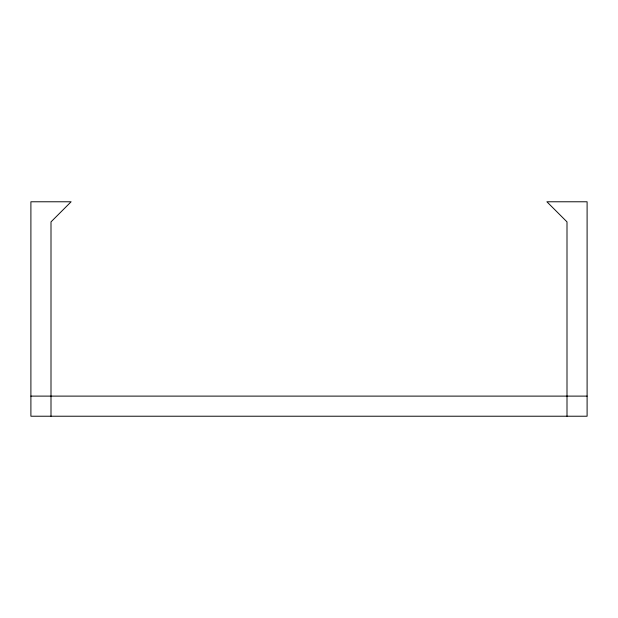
<?xml version="1.0" encoding="UTF-8"?>
<svg xmlns="http://www.w3.org/2000/svg" width="618" height="618" viewBox="0 0 618 618"><rect width="100%" height="100%" fill="white"/><g stroke="black" fill="none" stroke-linecap="round" stroke-linejoin="round"><path stroke-width="0.93" d="M30.9 396.115L587.1 396.115M567 416.223L567 221.885L546.891 201.777L587.1 201.777L587.1 416.223L30.9 416.223L30.9 201.777L71.109 201.777L51 221.885L51 416.223"/></g></svg>
